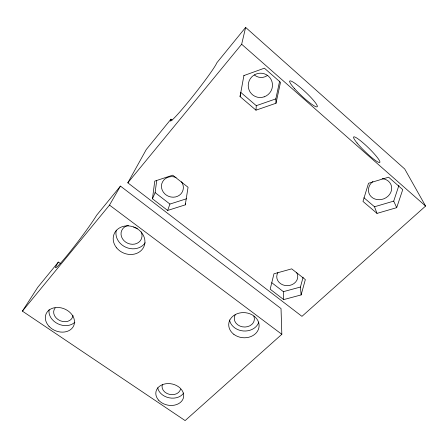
<?xml version="1.0" encoding="UTF-8"?>
<svg xmlns="http://www.w3.org/2000/svg" width="448" height="448" viewBox="0 0 448 448"><rect width="100%" height="100%" fill="white"/><g stroke="black" fill="none" stroke-linecap="round" stroke-linejoin="round"><path stroke-width="0.67" d="M255.97 110.169L256.29 105.678L240.772 92.4L240.05 96.589L255.97 110.169L275.996 103.253L280.498 82.32L264.393 68.186L243.97 75.544M152.466 198.789L154.756 181.115L172.693 175.185L188.054 187.27L185.282 204.854L167.642 210.442L152.466 198.789L155.12 192.629L156.694 180.617M240.05 96.589L243.964 75.253M275.996 103.253L275.822 98.896L279.625 81.155M127.814 182.818L241.657 44.246L245.627 27.412L404.701 168.963L425.6 206.058L301.958 316.355L127.814 182.818L146.272 149.531L170.974 119.174A37.604 2.318 -51.8 0 0 189.655 100.206A37.604 2.318 -51.8 0 0 216.871 62.754L245.627 27.412M301.123 294.924L305.34 279.591L291.693 268.85L273.958 273.795L270.172 289.206L283.69 299.594L301.123 294.924L300.434 287.039L303.117 277.189M185.282 204.854L185.662 203.594M396.698 207.659L402.746 189.61L388.595 177.19L368.514 183.277L362.975 201.421L377.009 213.388L396.698 207.659L393.714 201.124L398.922 185.377M167.642 210.442L169.932 204.064L186.525 198.772M22.4 311.136L109.508 205.1L120.45 186.105L281.025 308.56L281.837 334.309L185.125 420.588L22.4 311.136L37.727 287.336L58.374 262.069A35.465 2.1 -52.8 0 0 67.2 255.354A35.465 2.1 -52.8 0 0 96.6 215.292L120.45 186.105M256.29 105.678L275.822 98.896M363.944 197.742L374.5 206.769L393.714 201.124M271.802 282.722L283.377 291.665L300.434 287.039M58.374 262.069L60.637 263.665M109.508 205.1L281.837 334.309M155.12 192.629L169.932 204.064M170.974 119.174L172.054 120.053M241.657 44.246L425.6 206.058M374.5 206.769L377.009 213.388M283.377 291.665L283.69 299.594M267.249 75.594A10.914 10.634 -65 0 1 254.352 74.939M181.496 181.714A11.099 10.147 22.3 0 1 175.448 196.963A11.099 10.147 22.3 0 1 161.448 185.937A11.099 10.147 22.3 0 1 176.114 177.475M382.144 178.657A11.816 10.36 -21.1 0 1 390.678 192.634A11.816 10.36 -21.1 0 1 372.887 198.027A11.816 10.36 -21.1 0 1 372.887 181.468M296.498 272.306A10.511 9.027 -1.3 0 1 287.37 285.678A10.511 9.027 -1.3 0 1 277.894 272.602M253.831 316.187A10.074 8.372 5 0 1 251.899 324.358L249.939 325.746A10.074 8.372 5 0 1 237.759 324.828A10.074 8.372 5 0 1 235.217 314.826M162.45 384.524A9.324 7.207 11.4 0 0 167.003 393.478A9.324 7.207 11.4 0 0 178.584 392.42L179.805 390.886A9.324 7.207 11.4 0 0 180.449 389.11M145.18 242.766A15.904 13.798 22.8 0 1 125.978 247.318A15.904 13.798 22.8 0 1 116.306 230.199M55.16 307.989A9.951 7.868 22.8 0 0 58.061 319.558A9.951 7.868 22.8 0 0 71.389 319.088L72.486 317.346A9.951 7.868 22.8 0 0 72.957 315.336M128.481 225.445A10.707 9.285 22.8 0 0 122.965 228.502L121.677 230.574A10.707 9.285 22.8 0 0 127.775 243.281A10.707 9.285 22.8 0 0 141.305 239.12L141.96 236.785A10.707 9.285 22.8 0 0 141.137 231.857M183.635 393.053A13.854 10.713 11.4 0 1 169.126 397.807A13.854 10.713 11.4 0 1 157.685 387.733M258.81 322.05A14.963 12.438 5 0 1 243.488 330.982A14.963 12.438 5 0 1 229.522 319.883M137.346 228.357A10.164 8.943 23.6 0 1 133.655 226.99M74.866 322.213A14.784 11.693 22.8 0 1 57.854 323.786A14.784 11.693 22.8 0 1 49.101 309.68M294.672 88.782A18.816 2.71 43.1 0 0 317.167 106.798A18.816 2.71 43.1 0 0 298.637 86.066A18.816 2.71 43.1 0 0 294.672 88.782M357.084 143.018A18.228 2.531 44.2 0 0 379.378 162.518A18.228 2.531 44.2 0 0 363.854 143.556A18.228 2.531 44.2 0 0 357.084 143.018M264.174 96.841A12.247 12.046 -50.2 0 0 268.419 76.132A12.247 12.046 -50.2 0 0 248.478 83.098A12.247 12.046 -50.2 0 0 264.174 96.841M49 326.301A15.03 11.81 22.7 0 0 73.763 325.623A15.03 11.81 22.7 0 0 56.969 307.462A15.03 11.81 22.7 0 0 49 326.301M116.648 247.895A16.19 13.972 22.6 0 0 143.847 246.781A16.19 13.972 22.6 0 0 126.7 225.876A16.19 13.972 22.6 0 0 116.648 247.895M158.598 400.159A14.073 10.802 11.4 0 0 182.599 399.84A14.073 10.802 11.4 0 0 168.084 383.578A14.073 10.802 11.4 0 0 158.598 400.159M233.867 334.359A15.221 12.572 5.1 0 0 258.815 328.087A15.221 12.572 5.1 0 0 239.053 313.13A15.221 12.572 5.1 0 0 233.867 334.359"/></g></svg>
